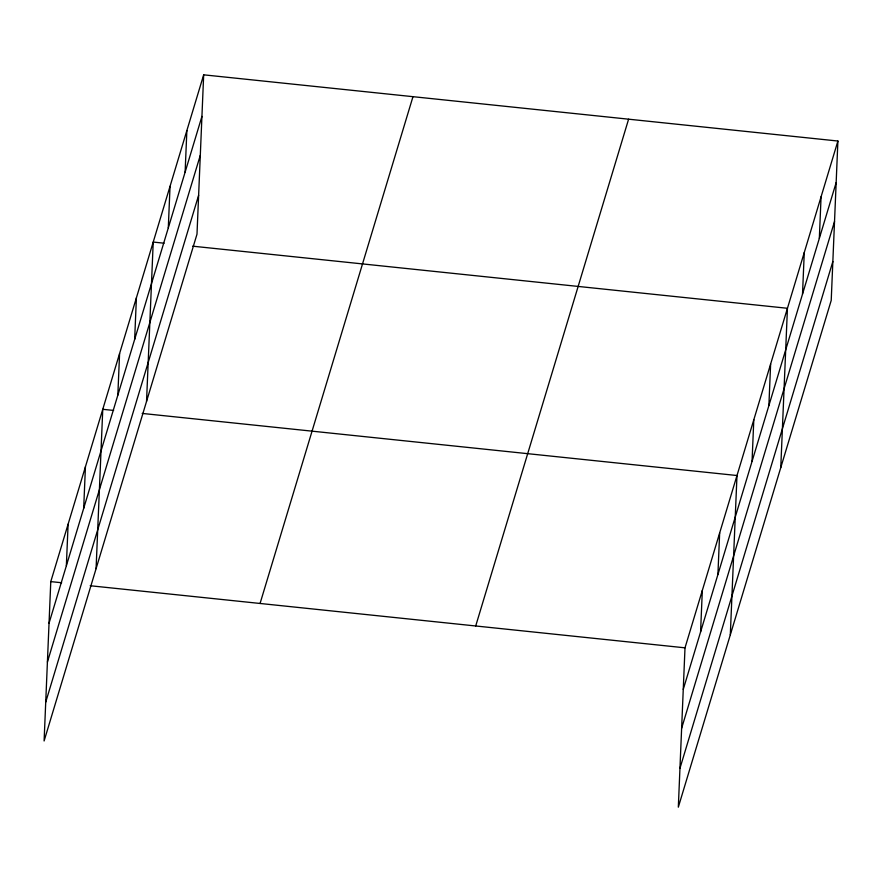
<?xml version="1.0" encoding="UTF-8"?>
<svg xmlns="http://www.w3.org/2000/svg" width="882" height="882" viewBox="0 0 882 882"><rect width="100%" height="100%" fill="white"/><g stroke="black" fill="none" stroke-linecap="round" stroke-linejoin="round"><path stroke-width="1.32" d="M203.676 74.827L50.781 581.613L44.1 740.968L196.995 234.171L203.676 74.827L837.9 141.032L831.219 300.387L678.324 807.173L685.005 647.829L837.9 141.032M66.359 565.759L68.112 524.184M83.691 508.33L85.433 466.743M96.083 568.658L102.764 409.303L113.635 410.439M117.835 395.147L119.588 353.561M134.659 339.394L136.401 297.818M146.544 401.42L153.225 242.065L164.096 243.2M168.297 227.898L170.039 186.323M185.121 172.155L186.863 130.58M700.584 631.964L702.326 590.389M717.915 574.535L719.657 532.948M730.307 634.864L736.988 475.519L142.178 413.426M752.059 461.352L753.801 419.766M768.884 405.599L770.625 364.023M780.768 467.625L787.439 308.281L192.629 246.177M802.521 294.114L804.263 252.528M819.334 238.361L821.076 196.785M49.039 623.199L201.934 116.413M47.407 662.062L200.302 155.276M45.732 702.105L198.626 195.308M260.069 603.464L412.974 96.678M475.707 625.977L628.601 119.191M683.252 689.404L836.158 182.618M681.632 728.267L834.526 221.481M679.956 768.31L832.851 261.524M50.781 581.613L61.652 582.748M90.196 585.736L685.005 647.829"/></g></svg>
